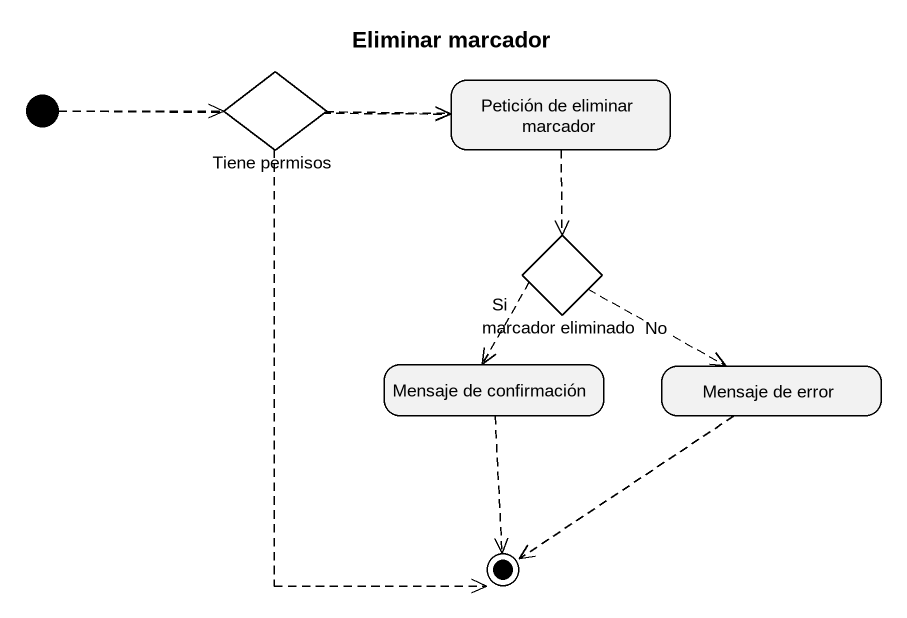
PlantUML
@startuml
title Eliminar marcador
hide empty description
state "Tiene permisos" as Tiene_permisos <<choice>>
state "Petición de eliminar marcador" as Petición_de_eliminar
state "marcador eliminado" as marcador_eliminado <<choice>>
state "Mensaje de confirmación" as Mensaje_de_confirmación
state "Mensaje de error" as Mensaje_de_error
[*] -right[dashed]-> Tiene_permisos
[*] -right[dashed]-> Petición_de_eliminar
Tiene_permisos -right[dashed]-> Petición_de_eliminar
Petición_de_eliminar -[dashed]-> marcador_eliminado
marcador_eliminado -[dashed]-> Mensaje_de_confirmación : Si
marcador_eliminado -right[dashed]-> Mensaje_de_error : No
Tiene_permisos -[dashed]-> [*]
Mensaje_de_confirmación -[dashed]-> [*]
Mensaje_de_error -[dashed]-> [*]
@enduml
